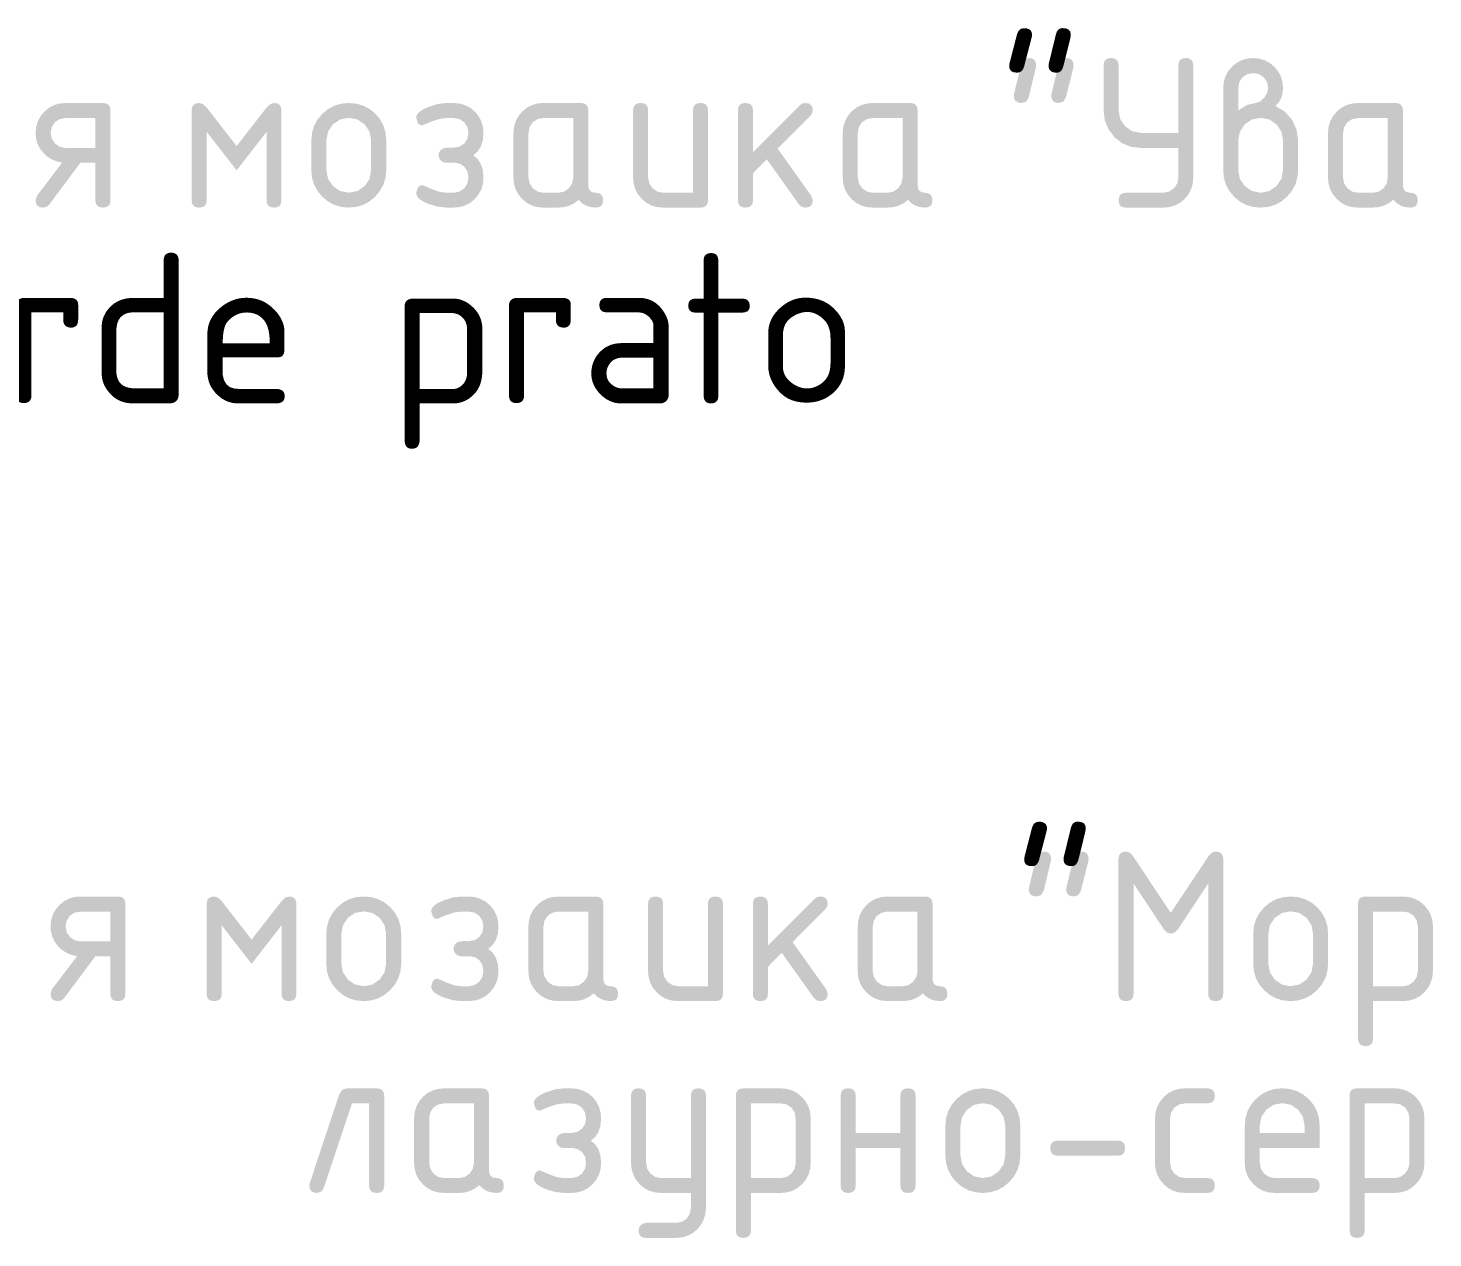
# Model space of a CAD drawing. Header units: millimetres. Extents: x 0 to 1189, y 0 to 841.
# Drawn here: x 1090.2 to 1118.64, y 693.28 to 717.76 of the extents above; entities that cross this region are included whole.
import ezdxf

# ---------------------------------------------------------------- set-up
doc = ezdxf.new("R2010")
doc.units = ezdxf.units.MM

msp = doc.modelspace()

# ---------------------------------------------------------------- hatches: boundary and pattern name
h = msp.add_hatch(color=7)
h.paths.add_polyline_path([(1110.463416, 717.154858), (1110.527745, 717.145409), (1110.574141, 717.117306), (1110.602245, 717.070909), (1110.611693, 717.006581), (1110.607283, 716.968547), (1110.459558, 716.358903), (1110.407537, 716.273327), (1110.311281, 716.244801), (1110.244403, 716.25431), (1110.196697, 716.282835), (1110.168111, 716.330377), (1110.158594, 716.396937), (1110.168171, 716.444746), (1110.197179, 716.568158), (1110.246031, 716.766914), (1110.315139, 717.040756), (1110.365506, 717.126332)])
h.paths.add_polyline_path([(1111.216927, 717.154858), (1111.283805, 717.145409), (1111.331511, 717.117306), (1111.360097, 717.070909), (1111.369614, 717.006581), (1111.365204, 716.964688), (1111.213069, 716.358903), (1111.163184, 716.273327), (1111.06865, 716.244801), (1111.002091, 716.25431), (1110.954549, 716.282835), (1110.926023, 716.330377), (1110.916515, 716.396937), (1110.926092, 716.444746), (1110.9551, 716.568158), (1111.003952, 716.766914), (1111.07306, 717.040756), (1111.122876, 717.126332)])
h = msp.add_hatch(color=7)
h.dxf.hatch_style = 2
h.paths.add_polyline_path([(1113.491314, 715.334745), (1112.733393, 715.334745), (1112.530287, 715.358456), (1112.352916, 715.429347), (1112.201797, 715.547057), (1112.077446, 715.711225), (1112.001034, 715.892437), (1111.975471, 716.092666), (1111.975471, 717.002722), (1111.984989, 717.069281), (1112.013574, 717.116824), (1112.06128, 717.145349), (1112.128158, 717.154858), (1112.194717, 717.145349), (1112.24226, 717.116824), (1112.270785, 717.069281), (1112.280294, 717.002722), (1112.280294, 716.096524), (1112.312609, 715.921582), (1112.411483, 715.775166), (1112.558382, 715.67388), (1112.733393, 715.639567), (1113.491314, 715.639567), (1113.491314, 717.002722), (1113.500822, 717.069281), (1113.529347, 717.116824), (1113.57689, 717.145349), (1113.643449, 717.154858), (1113.707777, 717.145349), (1113.754174, 717.116824), (1113.782278, 717.069281), (1113.791726, 717.002722), (1113.791726, 714.733369), (1113.780641, 714.611206), (1113.747698, 714.498551), (1113.69336, 714.395405), (1113.618093, 714.301767), (1113.524455, 714.22464), (1113.421309, 714.170509), (1113.308655, 714.138599), (1113.186491, 714.128135), (1112.42857, 714.128135), (1112.364242, 714.136963), (1112.317845, 714.164032), (1112.289742, 714.210223), (1112.280294, 714.276411), (1112.289742, 714.342971), (1112.317845, 714.390513), (1112.364242, 714.419038), (1112.42857, 714.428547), (1113.186491, 714.428547), (1113.303763, 714.450871), (1113.402017, 714.517844), (1113.468989, 714.616098), (1113.491314, 714.733369)])
h = msp.add_hatch(color=7)
h.paths.add_polyline_path([(1114.702822, 716.096524), (1114.886721, 716.20725), (1115.054497, 716.244801), (1115.145861, 716.272293), (1115.22813, 716.350635), (1115.288557, 716.450129), (1115.308056, 716.549623), (1115.286007, 716.66717), (1115.21931, 716.7657), (1115.121056, 716.829985), (1115.003785, 716.850036), (1114.886032, 716.828332), (1114.787709, 716.7657), (1114.724595, 716.66717), (1114.702822, 716.549623)])
h.paths.add_polyline_path([(1115.456333, 716.18527), (1115.644297, 716.071237), (1115.79092, 715.906355), (1115.88256, 715.706677), (1115.913841, 715.49129), (1115.913841, 714.881646), (1115.899562, 714.731069), (1115.857066, 714.591087), (1115.786872, 714.462989), (1115.689497, 714.348069), (1115.574577, 714.251383), (1115.44648, 714.182705), (1115.306497, 714.141725), (1115.15592, 714.128135), (1115.003423, 714.141725), (1114.863225, 714.182705), (1114.735016, 714.251383), (1114.618486, 714.348069), (1114.52148, 714.46485), (1114.452639, 714.59274), (1114.411599, 714.731689), (1114.397999, 714.881646), (1114.397999, 716.549623), (1114.409153, 716.671786), (1114.442579, 716.784441), (1114.498226, 716.887587), (1114.576042, 716.981225), (1114.668999, 717.056724), (1114.77069, 717.111036), (1114.881992, 717.143851), (1115.003785, 717.154858), (1115.125948, 717.14379), (1115.238603, 717.110554), (1115.341749, 717.055096), (1115.435387, 716.977366), (1115.510653, 716.885959), (1115.564991, 716.783959), (1115.597935, 716.671726), (1115.609019, 716.549623), (1115.599502, 716.440836), (1115.570917, 716.343675), (1115.523211, 716.258401)])
h.paths.add_polyline_path([(1115.609019, 714.886056), (1115.609019, 715.49129), (1115.576704, 715.664854), (1115.47783, 715.8132), (1115.330931, 715.912074), (1115.15592, 715.944389), (1114.98091, 715.912074), (1114.834011, 715.8132), (1114.735137, 715.664854), (1114.702822, 715.49129), (1114.702822, 714.886056), (1114.735137, 714.709184), (1114.834011, 714.564146), (1114.98091, 714.463067), (1115.15592, 714.428547), (1115.330931, 714.463067), (1115.47783, 714.564146), (1115.576704, 714.710631)])
h = msp.add_hatch(color=7)
h.paths.add_polyline_path([(1090.893978, 715.038191), (1090.783623, 715.062307), (1090.682105, 715.102959), (1090.590198, 715.160974), (1090.508679, 715.23718), (1090.441801, 715.326408), (1090.394095, 715.422664), (1090.365509, 715.526774), (1090.355992, 715.639567), (1090.367145, 715.76173), (1090.400571, 715.874385), (1090.456218, 715.977531), (1090.534034, 716.071168), (1090.625131, 716.146435), (1090.727029, 716.200773), (1090.839365, 716.233717), (1090.961777, 716.244801), (1091.719147, 716.244801), (1091.786025, 716.235353), (1091.833731, 716.20725), (1091.862317, 716.160853), (1091.871834, 716.096524), (1091.871834, 714.276411), (1091.862317, 714.210223), (1091.833731, 714.164032), (1091.786025, 714.136963), (1091.719147, 714.128135), (1091.652588, 714.136963), (1091.605046, 714.164032), (1091.57652, 714.210223), (1091.567012, 714.276411), (1091.567012, 715.034332), (1091.26219, 715.034332), (1090.631048, 714.187666), (1090.576271, 714.141984), (1090.508679, 714.128135), (1090.441801, 714.136963), (1090.394095, 714.164032), (1090.365509, 714.210223), (1090.355992, 714.276411), (1090.385758, 714.369567)])
h.paths.add_polyline_path([(1090.660814, 715.639567), (1090.683138, 715.523467), (1090.750111, 715.42349), (1090.847883, 715.357), (1090.961777, 715.334745), (1091.567012, 715.334745), (1091.567012, 715.939979), (1090.961777, 715.939979), (1090.844024, 715.918206), (1090.745701, 715.855092), (1090.682587, 715.756838)])
h = msp.add_hatch(color=7)
h.dxf.hatch_style = 2
h.paths.add_polyline_path([(1094.425864, 714.881646), (1093.82063, 715.660513), (1093.82063, 714.276411), (1093.811121, 714.210223), (1093.782596, 714.164032), (1093.735054, 714.136963), (1093.668494, 714.128135), (1093.601617, 714.136963), (1093.553911, 714.164032), (1093.525325, 714.210223), (1093.515808, 714.276411), (1093.515808, 716.096524), (1093.525325, 716.160853), (1093.553911, 716.20725), (1093.601617, 716.235353), (1093.668494, 716.244801), (1093.744562, 716.221995), (1093.82063, 716.151646), (1094.425864, 715.372779), (1095.03165, 716.151646), (1095.107718, 716.221995), (1095.183785, 716.244801), (1095.248114, 716.235353), (1095.294511, 716.20725), (1095.322614, 716.160853), (1095.332062, 716.096524), (1095.332062, 714.276411), (1095.322614, 714.210223), (1095.294511, 714.164032), (1095.248114, 714.136963), (1095.183785, 714.128135), (1095.117226, 714.136963), (1095.069684, 714.164032), (1095.041158, 714.210223), (1095.03165, 714.276411), (1095.03165, 715.660513)])
h = msp.add_hatch(color=7)
h.paths.add_polyline_path([(1095.938336, 714.881646), (1095.938336, 715.48688), (1095.951935, 715.639386), (1095.992975, 715.779644), (1096.061817, 715.908017), (1096.158822, 716.024866), (1096.275352, 716.121553), (1096.403561, 716.190231), (1096.54376, 716.23121), (1096.696257, 716.244801), (1096.848754, 716.231271), (1096.988952, 716.190713), (1097.117161, 716.123181), (1097.233692, 716.028725), (1097.330697, 715.912126), (1097.399539, 715.783434), (1097.440578, 715.641927), (1097.454178, 715.48688), (1097.454178, 714.881646), (1097.439898, 714.731689), (1097.397403, 714.59274), (1097.327209, 714.46485), (1097.229833, 714.348069), (1097.114913, 714.251383), (1096.986816, 714.182705), (1096.846833, 714.141725), (1096.696257, 714.128135), (1096.54376, 714.141725), (1096.403561, 714.182705), (1096.275352, 714.251383), (1096.158822, 714.348069), (1096.061817, 714.46485), (1095.992975, 714.59274), (1095.951935, 714.731689)])
h.paths.add_polyline_path([(1097.149356, 714.886056), (1097.149356, 715.49129), (1097.117041, 715.664854), (1097.018167, 715.8132), (1096.871268, 715.912074), (1096.696257, 715.944389), (1096.521246, 715.912074), (1096.374347, 715.8132), (1096.275473, 715.664854), (1096.243158, 715.49129), (1096.243158, 714.886056), (1096.275473, 714.709184), (1096.374347, 714.564146), (1096.521246, 714.463067), (1096.696257, 714.428547), (1096.871268, 714.463067), (1097.018167, 714.564146), (1097.117041, 714.710631)])
h = msp.add_hatch(color=7)
h.dxf.hatch_style = 2
h.paths.add_polyline_path([(1099.11849, 714.733369), (1099.098921, 714.859322), (1099.038012, 714.953855), (1098.962082, 715.00815), (1098.860521, 715.034332), (1098.665942, 715.034332), (1098.60331, 715.049422), (1098.560108, 715.080635), (1098.52552, 715.128797), (1098.513255, 715.186468), (1098.52552, 715.247791), (1098.560108, 715.296711), (1098.619502, 715.330817), (1098.707834, 715.343013), (1098.754687, 715.343013), (1098.805399, 715.338603), (1098.939276, 715.360928), (1099.038012, 715.4279), (1099.098921, 715.522571), (1099.11849, 715.639567), (1099.098439, 715.756838), (1099.034154, 715.855092), (1098.935624, 715.91986), (1098.818077, 715.939979), (1098.665942, 715.939979), (1098.525589, 715.920962), (1098.35671, 715.863911), (1098.275811, 715.830632), (1098.21801, 715.806861), (1098.184085, 715.792598), (1098.132917, 715.800866), (1098.094332, 715.842414), (1098.060156, 715.948247), (1098.075995, 716.007047), (1098.123201, 716.062693), (1098.20131, 716.115136), (1098.309857, 716.164324), (1098.500508, 716.225233), (1098.665942, 716.244801), (1098.818077, 716.244801), (1098.94024, 716.233717), (1099.052895, 716.200773), (1099.156041, 716.146435), (1099.249679, 716.071168), (1099.325178, 715.977531), (1099.37949, 715.874385), (1099.412304, 715.76173), (1099.423312, 715.639567), (1099.410539, 715.491953), (1099.37198, 715.366922), (1099.307272, 715.264939), (1099.216055, 715.186468), (1099.307272, 715.107997), (1099.37198, 715.006014), (1099.410539, 714.880983), (1099.423312, 714.733369), (1099.412304, 714.611206), (1099.37949, 714.498551), (1099.325178, 714.395405), (1099.249679, 714.301767), (1099.156041, 714.22464), (1099.052895, 714.170509), (1098.94024, 714.138599), (1098.818077, 714.128135), (1098.665942, 714.128135), (1098.496925, 714.147152), (1098.305998, 714.204202), (1098.197822, 714.253459), (1098.121065, 714.306384), (1098.075315, 714.36334), (1098.060156, 714.424688), (1098.094332, 714.530522), (1098.133399, 714.570416), (1098.178667, 714.585092), (1098.19237, 714.580338), (1098.227106, 714.566075), (1098.283235, 714.542304), (1098.36112, 714.509024), (1098.52614, 714.448115), (1098.665942, 714.428547), (1098.818077, 714.428547), (1098.935624, 714.450871), (1099.034154, 714.517844), (1099.096992, 714.616098)])
h = msp.add_hatch(color=7)
h.paths.add_polyline_path([(1101.240525, 715.939979), (1100.635291, 715.939979), (1100.517537, 715.918206), (1100.419214, 715.855092), (1100.3561, 715.756838), (1100.334327, 715.639567), (1100.334327, 714.733369), (1100.356651, 714.617752), (1100.423624, 714.517844), (1100.521396, 714.450871), (1100.635291, 714.428547), (1100.939562, 714.428547), (1101.05511, 714.450871), (1101.151228, 714.517844), (1101.218201, 714.616098), (1101.240525, 714.733369)])
h.paths.add_polyline_path([(1101.845759, 714.276411), (1101.836311, 714.210223), (1101.808208, 714.164032), (1101.761811, 714.136963), (1101.697483, 714.128135), (1101.595086, 714.137712), (1101.503386, 714.16672), (1101.421918, 714.215571), (1101.350217, 714.28468), (1101.26055, 714.215571), (1101.162459, 714.16672), (1101.055584, 714.137712), (1100.939562, 714.128135), (1100.635291, 714.128135), (1100.512878, 714.138599), (1100.400542, 714.170509), (1100.298645, 714.22464), (1100.207548, 714.301767), (1100.129732, 714.394785), (1100.074085, 714.496898), (1100.040659, 714.609346), (1100.029505, 714.733369), (1100.029505, 715.639567), (1100.040659, 715.76173), (1100.074085, 715.874385), (1100.129732, 715.977531), (1100.207548, 716.071168), (1100.298645, 716.146435), (1100.400542, 716.200773), (1100.512878, 716.233717), (1100.635291, 716.244801), (1101.39266, 716.244801), (1101.459538, 716.235353), (1101.507244, 716.20725), (1101.53583, 716.160853), (1101.545347, 716.096524), (1101.545347, 714.581234), (1101.554856, 714.514356), (1101.583381, 714.46665), (1101.630923, 714.438064), (1101.697483, 714.428547), (1101.761811, 714.419038), (1101.808208, 714.390513), (1101.836311, 714.342971)])
h = msp.add_hatch(color=7)
h.dxf.hatch_style = 2
h.paths.add_polyline_path([(1103.967875, 716.096524), (1103.967875, 714.276411), (1103.958358, 714.210223), (1103.929772, 714.164032), (1103.882066, 714.136963), (1103.815188, 714.128135), (1103.057819, 714.128135), (1102.935406, 714.138599), (1102.82307, 714.170509), (1102.721173, 714.22464), (1102.630076, 714.301767), (1102.55226, 714.394785), (1102.496613, 714.496898), (1102.463187, 714.609346), (1102.452033, 714.733369), (1102.452033, 716.096524), (1102.46155, 716.160853), (1102.490136, 716.20725), (1102.537842, 716.235353), (1102.60472, 716.244801), (1102.671279, 716.235353), (1102.718821, 716.20725), (1102.747347, 716.160853), (1102.756855, 716.096524), (1102.756855, 714.733369), (1102.779179, 714.617752), (1102.846152, 714.517844), (1102.943924, 714.450871), (1103.057819, 714.428547), (1103.663053, 714.428547), (1103.663053, 716.096524), (1103.672562, 716.160853), (1103.701087, 716.20725), (1103.748629, 716.235353), (1103.815188, 716.244801), (1103.882066, 716.235353), (1103.929772, 716.20725), (1103.958358, 716.160853)])
h = msp.add_hatch(color=7)
h.dxf.hatch_style = 2
h.paths.add_polyline_path([(1104.878676, 715.249858), (1105.831176, 716.202358), (1105.877684, 716.234742), (1105.937009, 716.244801), (1106.003887, 716.235353), (1106.051593, 716.20725), (1106.080178, 716.160853), (1106.089695, 716.096524), (1106.077431, 716.038853), (1106.042842, 715.990691), (1105.378077, 715.322067), (1106.05993, 714.365157), (1106.089695, 714.276411), (1106.080178, 714.210223), (1106.051593, 714.164032), (1106.003887, 714.136963), (1105.937009, 714.128135), (1105.864111, 714.143913), (1105.810229, 714.191524), (1105.158142, 715.10599), (1104.878676, 714.822666), (1104.878676, 714.276411), (1104.869167, 714.210223), (1104.840642, 714.164032), (1104.793099, 714.136963), (1104.72654, 714.128135), (1104.659662, 714.136963), (1104.611956, 714.164032), (1104.583371, 714.210223), (1104.573853, 714.276411), (1104.573853, 716.096524), (1104.583371, 716.160853), (1104.611956, 716.20725), (1104.659662, 716.235353), (1104.72654, 716.244801), (1104.793099, 716.235353), (1104.840642, 716.20725), (1104.869167, 716.160853), (1104.878676, 716.096524)])
h = msp.add_hatch(color=7)
h.paths.add_polyline_path([(1107.906694, 715.939979), (1107.301459, 715.939979), (1107.183706, 715.918206), (1107.085383, 715.855092), (1107.022269, 715.756838), (1107.000496, 715.639567), (1107.000496, 714.733369), (1107.02282, 714.617752), (1107.089793, 714.517844), (1107.187565, 714.450871), (1107.301459, 714.428547), (1107.60573, 714.428547), (1107.721279, 714.450871), (1107.817397, 714.517844), (1107.88437, 714.616098), (1107.906694, 714.733369)])
h.paths.add_polyline_path([(1108.511928, 714.276411), (1108.50248, 714.210223), (1108.474377, 714.164032), (1108.42798, 714.136963), (1108.363651, 714.128135), (1108.261254, 714.137712), (1108.169555, 714.16672), (1108.088087, 714.215571), (1108.016386, 714.28468), (1107.926718, 714.215571), (1107.828628, 714.16672), (1107.721752, 714.137712), (1107.60573, 714.128135), (1107.301459, 714.128135), (1107.179047, 714.138599), (1107.066711, 714.170509), (1106.964813, 714.22464), (1106.873716, 714.301767), (1106.7959, 714.394785), (1106.740253, 714.496898), (1106.706827, 714.609346), (1106.695674, 714.733369), (1106.695674, 715.639567), (1106.706827, 715.76173), (1106.740253, 715.874385), (1106.7959, 715.977531), (1106.873716, 716.071168), (1106.964813, 716.146435), (1107.066711, 716.200773), (1107.179047, 716.233717), (1107.301459, 716.244801), (1108.058829, 716.244801), (1108.125707, 716.235353), (1108.173413, 716.20725), (1108.201999, 716.160853), (1108.211516, 716.096524), (1108.211516, 714.581234), (1108.221024, 714.514356), (1108.24955, 714.46665), (1108.297092, 714.438064), (1108.363651, 714.428547), (1108.42798, 714.419038), (1108.474377, 714.390513), (1108.50248, 714.342971)])
h = msp.add_hatch(color=7)
h.paths.add_polyline_path([(1117.73084, 715.939979), (1117.125605, 715.939979), (1117.007852, 715.918206), (1116.909529, 715.855092), (1116.846415, 715.756838), (1116.824642, 715.639567), (1116.824642, 714.733369), (1116.846966, 714.617752), (1116.913939, 714.517844), (1117.011711, 714.450871), (1117.125605, 714.428547), (1117.429876, 714.428547), (1117.545425, 714.450871), (1117.641543, 714.517844), (1117.708516, 714.616098), (1117.73084, 714.733369)])
h.paths.add_polyline_path([(1118.336074, 714.276411), (1118.326626, 714.210223), (1118.298523, 714.164032), (1118.252126, 714.136963), (1118.187797, 714.128135), (1118.0854, 714.137712), (1117.993701, 714.16672), (1117.912233, 714.215571), (1117.840532, 714.28468), (1117.750864, 714.215571), (1117.652774, 714.16672), (1117.545898, 714.137712), (1117.429876, 714.128135), (1117.125605, 714.128135), (1117.003193, 714.138599), (1116.890857, 714.170509), (1116.788959, 714.22464), (1116.697862, 714.301767), (1116.620046, 714.394785), (1116.564399, 714.496898), (1116.530973, 714.609346), (1116.51982, 714.733369), (1116.51982, 715.639567), (1116.530973, 715.76173), (1116.564399, 715.874385), (1116.620046, 715.977531), (1116.697862, 716.071168), (1116.788959, 716.146435), (1116.890857, 716.200773), (1117.003193, 716.233717), (1117.125605, 716.244801), (1117.882975, 716.244801), (1117.949853, 716.235353), (1117.997559, 716.20725), (1118.026145, 716.160853), (1118.035662, 716.096524), (1118.035662, 714.581234), (1118.04517, 714.514356), (1118.073696, 714.46665), (1118.121238, 714.438064), (1118.187797, 714.428547), (1118.252126, 714.419038), (1118.298523, 714.390513), (1118.326626, 714.342971)])
h = msp.add_hatch(color=7)
h.paths.add_polyline_path([(1110.766418, 701.096026), (1110.830746, 701.086578), (1110.877143, 701.058474), (1110.905246, 701.012077), (1110.914694, 700.947749), (1110.910285, 700.909715), (1110.762559, 700.300071), (1110.710538, 700.214495), (1110.614282, 700.185969), (1110.547404, 700.195478), (1110.499698, 700.224003), (1110.471113, 700.271546), (1110.461595, 700.338105), (1110.471173, 700.385914), (1110.500181, 700.509326), (1110.549032, 700.708082), (1110.618141, 700.981924), (1110.668508, 701.0675)])
h.paths.add_polyline_path([(1111.519929, 701.096026), (1111.586807, 701.086578), (1111.634513, 701.058474), (1111.663098, 701.012077), (1111.672615, 700.947749), (1111.668206, 700.905857), (1111.51607, 700.300071), (1111.466185, 700.214495), (1111.371652, 700.185969), (1111.305093, 700.195478), (1111.25755, 700.224003), (1111.229025, 700.271546), (1111.219517, 700.338105), (1111.229094, 700.385914), (1111.258102, 700.509326), (1111.306953, 700.708082), (1111.376062, 700.981924), (1111.425878, 701.0675)])
h = msp.add_hatch(color=7)
h.dxf.hatch_style = 2
h.paths.add_polyline_path([(1114.246808, 701.096026), (1114.313686, 701.086517), (1114.361392, 701.057992), (1114.389978, 701.01045), (1114.399495, 700.94389), (1114.399495, 698.21758), (1114.389978, 698.151391), (1114.361392, 698.105201), (1114.313686, 698.078131), (1114.246808, 698.069303), (1114.180249, 698.078131), (1114.132707, 698.105201), (1114.104181, 698.151391), (1114.094673, 698.21758), (1114.094673, 700.448348), (1113.480619, 699.521204), (1113.413646, 699.454713), (1113.336752, 699.432458), (1113.263922, 699.454713), (1113.197294, 699.521204), (1112.583241, 700.448348), (1112.583241, 698.21758), (1112.573732, 698.151391), (1112.545207, 698.105201), (1112.497664, 698.078131), (1112.431105, 698.069303), (1112.364227, 698.078131), (1112.316521, 698.105201), (1112.287936, 698.151391), (1112.278418, 698.21758), (1112.278418, 700.94389), (1112.287936, 701.01045), (1112.316521, 701.057992), (1112.364227, 701.086517), (1112.431105, 701.096026), (1112.504555, 701.077009), (1112.562294, 701.019958), (1113.336752, 699.855791), (1114.120029, 701.028226), (1114.174117, 701.079696)])
h = msp.add_hatch(color=7)
h.paths.add_polyline_path([(1091.196543, 698.979359), (1091.086188, 699.003475), (1090.98467, 699.044127), (1090.892763, 699.102142), (1090.811244, 699.178348), (1090.744366, 699.267576), (1090.69666, 699.363832), (1090.668074, 699.467943), (1090.658557, 699.580735), (1090.669711, 699.702898), (1090.703137, 699.815553), (1090.758784, 699.918699), (1090.8366, 700.012337), (1090.927697, 700.087603), (1091.029594, 700.141941), (1091.14193, 700.174885), (1091.264343, 700.185969), (1092.021713, 700.185969), (1092.08859, 700.176521), (1092.136296, 700.148418), (1092.164882, 700.102021), (1092.174399, 700.037692), (1092.174399, 698.21758), (1092.164882, 698.151391), (1092.136296, 698.105201), (1092.08859, 698.078131), (1092.021713, 698.069303), (1091.955153, 698.078131), (1091.907611, 698.105201), (1091.879086, 698.151391), (1091.869577, 698.21758), (1091.869577, 698.975501), (1091.564755, 698.975501), (1090.933614, 698.128834), (1090.878837, 698.083152), (1090.811244, 698.069303), (1090.744366, 698.078131), (1090.69666, 698.105201), (1090.668074, 698.151391), (1090.658557, 698.21758), (1090.688323, 698.310735)])
h.paths.add_polyline_path([(1090.963379, 699.580735), (1090.985703, 699.464635), (1091.052676, 699.364659), (1091.150448, 699.298168), (1091.264343, 699.275913), (1091.869577, 699.275913), (1091.869577, 699.881147), (1091.264343, 699.881147), (1091.146589, 699.859374), (1091.048266, 699.79626), (1090.985152, 699.698006)])
h = msp.add_hatch(color=7)
h.dxf.hatch_style = 2
h.paths.add_polyline_path([(1094.728866, 698.822814), (1094.123631, 699.601681), (1094.123631, 698.21758), (1094.114123, 698.151391), (1094.085598, 698.105201), (1094.038055, 698.078131), (1093.971496, 698.069303), (1093.904618, 698.078131), (1093.856912, 698.105201), (1093.828326, 698.151391), (1093.818809, 698.21758), (1093.818809, 700.037692), (1093.828326, 700.102021), (1093.856912, 700.148418), (1093.904618, 700.176521), (1093.971496, 700.185969), (1094.047564, 700.163163), (1094.123631, 700.092814), (1094.728866, 699.313947), (1095.334651, 700.092814), (1095.410719, 700.163163), (1095.486787, 700.185969), (1095.551115, 700.176521), (1095.597512, 700.148418), (1095.625615, 700.102021), (1095.635064, 700.037692), (1095.635064, 698.21758), (1095.625615, 698.151391), (1095.597512, 698.105201), (1095.551115, 698.078131), (1095.486787, 698.069303), (1095.420227, 698.078131), (1095.372685, 698.105201), (1095.34416, 698.151391), (1095.334651, 698.21758), (1095.334651, 699.601681)])
h = msp.add_hatch(color=7)
h.paths.add_polyline_path([(1096.241283, 698.822814), (1096.241283, 699.428048), (1096.254882, 699.580554), (1096.295922, 699.720813), (1096.364764, 699.849185), (1096.461769, 699.966034), (1096.578299, 700.062721), (1096.706508, 700.131399), (1096.846707, 700.172378), (1096.999204, 700.185969), (1097.151701, 700.172439), (1097.291899, 700.131881), (1097.420108, 700.064349), (1097.536639, 699.969893), (1097.633644, 699.853294), (1097.702486, 699.724602), (1097.743525, 699.583095), (1097.757125, 699.428048), (1097.757125, 698.822814), (1097.742845, 698.672858), (1097.70035, 698.533908), (1097.630156, 698.406018), (1097.53278, 698.289238), (1097.41786, 698.192551), (1097.289763, 698.123873), (1097.14978, 698.082894), (1096.999204, 698.069303), (1096.846707, 698.082894), (1096.706508, 698.123873), (1096.578299, 698.192551), (1096.461769, 698.289238), (1096.364764, 698.406018), (1096.295922, 698.533908), (1096.254882, 698.672858)])
h.paths.add_polyline_path([(1097.452303, 698.827224), (1097.452303, 699.432458), (1097.419988, 699.606022), (1097.321113, 699.754368), (1097.174215, 699.853242), (1096.999204, 699.885557), (1096.824193, 699.853242), (1096.677294, 699.754368), (1096.57842, 699.606022), (1096.546105, 699.432458), (1096.546105, 698.827224), (1096.57842, 698.650353), (1096.677294, 698.505314), (1096.824193, 698.404235), (1096.999204, 698.369715), (1097.174215, 698.404235), (1097.321113, 698.505314), (1097.419988, 698.651799)])
h = msp.add_hatch(color=7)
h.dxf.hatch_style = 2
h.paths.add_polyline_path([(1099.421382, 698.674537), (1099.401814, 698.80049), (1099.340905, 698.895023), (1099.264975, 698.949318), (1099.163413, 698.975501), (1098.968834, 698.975501), (1098.906202, 698.99059), (1098.863001, 699.021803), (1098.828412, 699.069965), (1098.816148, 699.127636), (1098.828412, 699.188959), (1098.863001, 699.237879), (1098.922394, 699.271986), (1099.010727, 699.284181), (1099.05758, 699.284181), (1099.108292, 699.279771), (1099.242168, 699.302096), (1099.340905, 699.369068), (1099.401814, 699.46374), (1099.421382, 699.580735), (1099.401331, 699.698006), (1099.337046, 699.79626), (1099.238516, 699.861028), (1099.12097, 699.881147), (1098.968834, 699.881147), (1098.828481, 699.86213), (1098.659602, 699.80508), (1098.578703, 699.7718), (1098.520903, 699.748029), (1098.486977, 699.733766), (1098.435809, 699.742034), (1098.397224, 699.783582), (1098.363049, 699.889416), (1098.378887, 699.948215), (1098.426094, 700.003862), (1098.504203, 700.056305), (1098.612749, 700.105492), (1098.803401, 700.166401), (1098.968834, 700.185969), (1099.12097, 700.185969), (1099.243133, 700.174885), (1099.355787, 700.141941), (1099.458933, 700.087603), (1099.552571, 700.012337), (1099.62807, 699.918699), (1099.682382, 699.815553), (1099.715197, 699.702898), (1099.726204, 699.580735), (1099.713431, 699.433121), (1099.674872, 699.30809), (1099.610165, 699.206107), (1099.518947, 699.127636), (1099.610165, 699.049165), (1099.674872, 698.947182), (1099.713431, 698.822151), (1099.726204, 698.674537), (1099.715197, 698.552374), (1099.682382, 698.439719), (1099.62807, 698.336573), (1099.552571, 698.242936), (1099.458933, 698.165808), (1099.355787, 698.111677), (1099.243133, 698.079767), (1099.12097, 698.069303), (1098.968834, 698.069303), (1098.799818, 698.08832), (1098.608891, 698.14537), (1098.500715, 698.194627), (1098.423958, 698.247552), (1098.378207, 698.304508), (1098.363049, 698.365857), (1098.397224, 698.47169), (1098.436291, 698.511584), (1098.48156, 698.52626), (1098.495263, 698.521506), (1098.529998, 698.507243), (1098.586127, 698.483472), (1098.664012, 698.450192), (1098.829032, 698.389283), (1098.968834, 698.369715), (1099.12097, 698.369715), (1099.238516, 698.392039), (1099.337046, 698.459012), (1099.399885, 698.557266)])
h = msp.add_hatch(color=7)
h.paths.add_polyline_path([(1101.543363, 699.881147), (1100.938129, 699.881147), (1100.820375, 699.859374), (1100.722052, 699.79626), (1100.658938, 699.698006), (1100.637165, 699.580735), (1100.637165, 698.674537), (1100.659489, 698.55892), (1100.726462, 698.459012), (1100.824234, 698.392039), (1100.938129, 698.369715), (1101.242399, 698.369715), (1101.357948, 698.392039), (1101.454066, 698.459012), (1101.521039, 698.557266), (1101.543363, 698.674537)])
h.paths.add_polyline_path([(1102.148597, 698.21758), (1102.139149, 698.151391), (1102.111046, 698.105201), (1102.064649, 698.078131), (1102.00032, 698.069303), (1101.897924, 698.07888), (1101.806224, 698.107888), (1101.724756, 698.156739), (1101.653055, 698.225848), (1101.563388, 698.156739), (1101.465297, 698.107888), (1101.358422, 698.07888), (1101.242399, 698.069303), (1100.938129, 698.069303), (1100.815716, 698.079767), (1100.70338, 698.111677), (1100.601483, 698.165808), (1100.510386, 698.242936), (1100.432569, 698.335953), (1100.376923, 698.438066), (1100.343497, 698.550514), (1100.332343, 698.674537), (1100.332343, 699.580735), (1100.343497, 699.702898), (1100.376923, 699.815553), (1100.432569, 699.918699), (1100.510386, 700.012337), (1100.601483, 700.087603), (1100.70338, 700.141941), (1100.815716, 700.174885), (1100.938129, 700.185969), (1101.695498, 700.185969), (1101.762376, 700.176521), (1101.810082, 700.148418), (1101.838668, 700.102021), (1101.848185, 700.037692), (1101.848185, 698.522402), (1101.857694, 698.455524), (1101.886219, 698.407818), (1101.933761, 698.379232), (1102.00032, 698.369715), (1102.064649, 698.360207), (1102.111046, 698.331681), (1102.139149, 698.284139)])
h = msp.add_hatch(color=7)
h.dxf.hatch_style = 2
h.paths.add_polyline_path([(1104.270658, 700.037692), (1104.270658, 698.21758), (1104.261141, 698.151391), (1104.232556, 698.105201), (1104.18485, 698.078131), (1104.117972, 698.069303), (1103.360602, 698.069303), (1103.238189, 698.079767), (1103.125853, 698.111677), (1103.023956, 698.165808), (1102.932859, 698.242936), (1102.855043, 698.335953), (1102.799396, 698.438066), (1102.76597, 698.550514), (1102.754816, 698.674537), (1102.754816, 700.037692), (1102.764334, 700.102021), (1102.792919, 700.148418), (1102.840625, 700.176521), (1102.907503, 700.185969), (1102.974062, 700.176521), (1103.021605, 700.148418), (1103.05013, 700.102021), (1103.059639, 700.037692), (1103.059639, 698.674537), (1103.081963, 698.55892), (1103.148935, 698.459012), (1103.246707, 698.392039), (1103.360602, 698.369715), (1103.965836, 698.369715), (1103.965836, 700.037692), (1103.975345, 700.102021), (1104.00387, 700.148418), (1104.051413, 700.176521), (1104.117972, 700.185969), (1104.18485, 700.176521), (1104.232556, 700.148418), (1104.261141, 700.102021)])
h = msp.add_hatch(color=7)
h.dxf.hatch_style = 2
h.paths.add_polyline_path([(1105.181404, 699.191026), (1106.133904, 700.143526), (1106.180413, 700.17591), (1106.239738, 700.185969), (1106.306616, 700.176521), (1106.354322, 700.148418), (1106.382907, 700.102021), (1106.392424, 700.037692), (1106.38016, 699.980022), (1106.345571, 699.931859), (1105.680805, 699.263235), (1106.362659, 698.306325), (1106.392424, 698.21758), (1106.382907, 698.151391), (1106.354322, 698.105201), (1106.306616, 698.078131), (1106.239738, 698.069303), (1106.16684, 698.085081), (1106.112958, 698.132692), (1105.460871, 699.047159), (1105.181404, 698.763834), (1105.181404, 698.21758), (1105.171896, 698.151391), (1105.143371, 698.105201), (1105.095828, 698.078131), (1105.029269, 698.069303), (1104.962391, 698.078131), (1104.914685, 698.105201), (1104.886099, 698.151391), (1104.876582, 698.21758), (1104.876582, 700.037692), (1104.886099, 700.102021), (1104.914685, 700.148418), (1104.962391, 700.176521), (1105.029269, 700.185969), (1105.095828, 700.176521), (1105.143371, 700.148418), (1105.171896, 700.102021), (1105.181404, 700.037692)])
h = msp.add_hatch(color=7)
h.paths.add_polyline_path([(1108.209368, 699.881147), (1107.604134, 699.881147), (1107.48638, 699.859374), (1107.388057, 699.79626), (1107.324943, 699.698006), (1107.30317, 699.580735), (1107.30317, 698.674537), (1107.325494, 698.55892), (1107.392467, 698.459012), (1107.490239, 698.392039), (1107.604134, 698.369715), (1107.908405, 698.369715), (1108.023953, 698.392039), (1108.120071, 698.459012), (1108.187044, 698.557266), (1108.209368, 698.674537)])
h.paths.add_polyline_path([(1108.814603, 698.21758), (1108.805154, 698.151391), (1108.777051, 698.105201), (1108.730654, 698.078131), (1108.666326, 698.069303), (1108.563929, 698.07888), (1108.472229, 698.107888), (1108.390761, 698.156739), (1108.31906, 698.225848), (1108.229393, 698.156739), (1108.131302, 698.107888), (1108.024427, 698.07888), (1107.908405, 698.069303), (1107.604134, 698.069303), (1107.481721, 698.079767), (1107.369385, 698.111677), (1107.267488, 698.165808), (1107.176391, 698.242936), (1107.098575, 698.335953), (1107.042928, 698.438066), (1107.009502, 698.550514), (1106.998348, 698.674537), (1106.998348, 699.580735), (1107.009502, 699.702898), (1107.042928, 699.815553), (1107.098575, 699.918699), (1107.176391, 700.012337), (1107.267488, 700.087603), (1107.369385, 700.141941), (1107.481721, 700.174885), (1107.604134, 700.185969), (1108.361504, 700.185969), (1108.428382, 700.176521), (1108.476087, 700.148418), (1108.504673, 700.102021), (1108.51419, 700.037692), (1108.51419, 698.522402), (1108.523699, 698.455524), (1108.552224, 698.407818), (1108.599766, 698.379232), (1108.666326, 698.369715), (1108.730654, 698.360207), (1108.777051, 698.331681), (1108.805154, 698.284139)])
h = msp.add_hatch(color=7)
h.paths.add_polyline_path([(1115.005835, 698.822814), (1115.005835, 699.428048), (1115.019434, 699.580554), (1115.060474, 699.720813), (1115.129316, 699.849185), (1115.226321, 699.966034), (1115.342851, 700.062721), (1115.471061, 700.131399), (1115.611259, 700.172378), (1115.763756, 700.185969), (1115.916253, 700.172439), (1116.056451, 700.131881), (1116.18466, 700.064349), (1116.301191, 699.969893), (1116.398196, 699.853294), (1116.467038, 699.724602), (1116.508077, 699.583095), (1116.521677, 699.428048), (1116.521677, 698.822814), (1116.507397, 698.672858), (1116.464902, 698.533908), (1116.394708, 698.406018), (1116.297332, 698.289238), (1116.182412, 698.192551), (1116.054315, 698.123873), (1115.914332, 698.082894), (1115.763756, 698.069303), (1115.611259, 698.082894), (1115.471061, 698.123873), (1115.342851, 698.192551), (1115.226321, 698.289238), (1115.129316, 698.406018), (1115.060474, 698.533908), (1115.019434, 698.672858)])
h.paths.add_polyline_path([(1116.216855, 698.827224), (1116.216855, 699.432458), (1116.18454, 699.606022), (1116.085666, 699.754368), (1115.938767, 699.853242), (1115.763756, 699.885557), (1115.588745, 699.853242), (1115.441846, 699.754368), (1115.342972, 699.606022), (1115.310657, 699.432458), (1115.310657, 698.827224), (1115.342972, 698.650353), (1115.441846, 698.505314), (1115.588745, 698.404235), (1115.763756, 698.369715), (1115.938767, 698.404235), (1116.085666, 698.505314), (1116.18454, 698.651799)])
h = msp.add_hatch(color=7)
h.paths.add_polyline_path([(1117.127601, 700.037692), (1117.137118, 700.102021), (1117.165703, 700.148418), (1117.213409, 700.176521), (1117.280287, 700.185969), (1118.037657, 700.185969), (1118.16007, 700.174885), (1118.272406, 700.141941), (1118.374303, 700.087603), (1118.4654, 700.012337), (1118.543216, 699.918699), (1118.598863, 699.815553), (1118.632289, 699.702898), (1118.643443, 699.580735), (1118.643443, 698.674537), (1118.632289, 698.552374), (1118.598863, 698.439719), (1118.543216, 698.336573), (1118.4654, 698.242936), (1118.374303, 698.165808), (1118.272406, 698.111677), (1118.16007, 698.079767), (1118.037657, 698.069303), (1117.432423, 698.069303), (1117.432423, 697.307523), (1117.422914, 697.243195), (1117.394389, 697.196798), (1117.346847, 697.168694), (1117.280287, 697.159246), (1117.213409, 697.168694), (1117.165703, 697.196798), (1117.137118, 697.243195), (1117.127601, 697.307523)])
h.paths.add_polyline_path([(1117.432423, 699.881147), (1117.432423, 698.369715), (1118.037657, 698.369715), (1118.153206, 698.392039), (1118.249324, 698.459012), (1118.316296, 698.557266), (1118.338621, 698.674537), (1118.338621, 699.580735), (1118.316848, 699.698006), (1118.253733, 699.79626), (1118.15541, 699.861028), (1118.037657, 699.881147)])
h = msp.add_hatch(color=7)
h.dxf.hatch_style = 2
h.paths.add_polyline_path([(1096.65527, 696.303642), (1097.260504, 696.303642), (1097.327382, 696.294193), (1097.375088, 696.26609), (1097.403674, 696.219693), (1097.413191, 696.155365), (1097.413191, 694.335252), (1097.403674, 694.269063), (1097.375088, 694.222873), (1097.327382, 694.195803), (1097.260504, 694.186975), (1097.193945, 694.195803), (1097.146403, 694.222873), (1097.117877, 694.269063), (1097.108369, 694.335252), (1097.108369, 695.99882), (1096.761103, 695.99882), (1096.189493, 694.288398), (1096.138781, 694.212262), (1096.050036, 694.186975), (1095.983158, 694.196483), (1095.935452, 694.225009), (1095.906866, 694.272551), (1095.897349, 694.33911), (1095.906168, 694.385964), (1096.503135, 696.180721), (1096.563079, 696.274014)])
h = msp.add_hatch(color=7)
h.paths.add_polyline_path([(1099.229928, 695.99882), (1098.624693, 695.99882), (1098.50694, 695.977047), (1098.408617, 695.913932), (1098.345503, 695.815678), (1098.32373, 695.698407), (1098.32373, 694.792209), (1098.346054, 694.676592), (1098.413027, 694.576684), (1098.510798, 694.509711), (1098.624693, 694.487387), (1098.928964, 694.487387), (1099.044513, 694.509711), (1099.140631, 694.576684), (1099.207603, 694.674938), (1099.229928, 694.792209)])
h.paths.add_polyline_path([(1099.835162, 694.335252), (1099.825714, 694.269063), (1099.79761, 694.222873), (1099.751214, 694.195803), (1099.686885, 694.186975), (1099.584488, 694.196552), (1099.492788, 694.22556), (1099.411321, 694.274411), (1099.339619, 694.34352), (1099.249952, 694.274411), (1099.151862, 694.22556), (1099.044986, 694.196552), (1098.928964, 694.186975), (1098.624693, 694.186975), (1098.50228, 694.197439), (1098.389944, 694.22935), (1098.288047, 694.283481), (1098.19695, 694.360608), (1098.119134, 694.453625), (1098.063487, 694.555738), (1098.030061, 694.668186), (1098.018908, 694.792209), (1098.018908, 695.698407), (1098.030061, 695.82057), (1098.063487, 695.933225), (1098.119134, 696.036371), (1098.19695, 696.130009), (1098.288047, 696.205275), (1098.389944, 696.259613), (1098.50228, 696.292557), (1098.624693, 696.303642), (1099.382063, 696.303642), (1099.448941, 696.294193), (1099.496647, 696.26609), (1099.525233, 696.219693), (1099.53475, 696.155365), (1099.53475, 694.640074), (1099.544258, 694.573196), (1099.572784, 694.52549), (1099.620326, 694.496904), (1099.686885, 694.487387), (1099.751214, 694.477879), (1099.79761, 694.449353), (1099.825714, 694.401811)])
h = msp.add_hatch(color=7)
h.dxf.hatch_style = 2
h.paths.add_polyline_path([(1101.499507, 694.792209), (1101.479939, 694.918162), (1101.41903, 695.012695), (1101.3431, 695.06699), (1101.241539, 695.093173), (1101.04696, 695.093173), (1100.984328, 695.108262), (1100.941126, 695.139475), (1100.906537, 695.187637), (1100.894273, 695.245308), (1100.906537, 695.306631), (1100.941126, 695.355551), (1101.00052, 695.389658), (1101.088852, 695.401853), (1101.135705, 695.401853), (1101.186417, 695.397444), (1101.320293, 695.419768), (1101.41903, 695.486741), (1101.479939, 695.581412), (1101.499507, 695.698407), (1101.479457, 695.815678), (1101.415171, 695.913932), (1101.316642, 695.9787), (1101.199095, 695.99882), (1101.04696, 695.99882), (1100.906606, 695.979803), (1100.737728, 695.922752), (1100.656828, 695.889472), (1100.599028, 695.865701), (1100.565103, 695.851438), (1100.513934, 695.859707), (1100.475349, 695.901254), (1100.441174, 696.007088), (1100.457013, 696.065887), (1100.504219, 696.121534), (1100.582328, 696.173977), (1100.690874, 696.223164), (1100.881526, 696.284073), (1101.04696, 696.303642), (1101.199095, 696.303642), (1101.321258, 696.292557), (1101.433913, 696.259613), (1101.537059, 696.205275), (1101.630696, 696.130009), (1101.706196, 696.036371), (1101.760508, 695.933225), (1101.793322, 695.82057), (1101.804329, 695.698407), (1101.791557, 695.550793), (1101.752997, 695.425762), (1101.68829, 695.323779), (1101.597072, 695.245308), (1101.68829, 695.166838), (1101.752997, 695.064854), (1101.791557, 694.939823), (1101.804329, 694.792209), (1101.793322, 694.670046), (1101.760508, 694.557392), (1101.706196, 694.454245), (1101.630696, 694.360608), (1101.537059, 694.283481), (1101.433913, 694.22935), (1101.321258, 694.197439), (1101.199095, 694.186975), (1101.04696, 694.186975), (1100.877943, 694.205992), (1100.687016, 694.263043), (1100.57884, 694.312299), (1100.502083, 694.365224), (1100.456332, 694.42218), (1100.441174, 694.483529), (1100.475349, 694.589362), (1100.514417, 694.629256), (1100.559685, 694.643932), (1100.573388, 694.639178), (1100.608123, 694.624915), (1100.664252, 694.601144), (1100.742137, 694.567865), (1100.907158, 694.506955), (1101.04696, 694.487387), (1101.199095, 694.487387), (1101.316642, 694.509711), (1101.415171, 694.576684), (1101.47801, 694.674938)])
h = msp.add_hatch(color=7)
h.dxf.hatch_style = 2
h.paths.add_polyline_path([(1103.621281, 693.877743), (1103.621281, 694.186975), (1103.016047, 694.186975), (1102.893634, 694.197439), (1102.781298, 694.22935), (1102.679401, 694.283481), (1102.588304, 694.360608), (1102.510488, 694.454245), (1102.454841, 694.557392), (1102.421415, 694.670046), (1102.410261, 694.792209), (1102.410261, 696.155365), (1102.419778, 696.219693), (1102.448364, 696.26609), (1102.49607, 696.294193), (1102.562948, 696.303642), (1102.629507, 696.294193), (1102.677049, 696.26609), (1102.705575, 696.219693), (1102.715083, 696.155365), (1102.715083, 694.792209), (1102.737407, 694.676592), (1102.80438, 694.576684), (1102.902152, 694.509711), (1103.016047, 694.487387), (1103.621281, 694.487387), (1103.621281, 696.155365), (1103.63079, 696.219693), (1103.659315, 696.26609), (1103.706857, 696.294193), (1103.773417, 696.303642), (1103.840294, 696.294193), (1103.888, 696.26609), (1103.916586, 696.219693), (1103.926103, 696.155365), (1103.926103, 693.882153), (1103.915019, 693.75999), (1103.882075, 693.647335), (1103.827737, 693.544189), (1103.75247, 693.450551), (1103.661063, 693.375052), (1103.559063, 693.32074), (1103.44683, 693.287926), (1103.324727, 693.276918), (1102.715083, 693.276918), (1102.648524, 693.286427), (1102.600982, 693.314952), (1102.572456, 693.362495), (1102.562948, 693.429054), (1102.57349, 693.483624), (1102.60925, 693.534887), (1102.657412, 693.569476), (1102.715083, 693.581741), (1103.320318, 693.581741), (1103.438071, 693.601791), (1103.536394, 693.666076), (1103.599508, 693.760954)])
h = msp.add_hatch(color=7)
h.paths.add_polyline_path([(1104.53182, 696.155365), (1104.541337, 696.219693), (1104.569923, 696.26609), (1104.617629, 696.294193), (1104.684506, 696.303642), (1105.441876, 696.303642), (1105.564289, 696.292557), (1105.676625, 696.259613), (1105.778522, 696.205275), (1105.869619, 696.130009), (1105.947435, 696.036371), (1106.003082, 695.933225), (1106.036508, 695.82057), (1106.047662, 695.698407), (1106.047662, 694.792209), (1106.036508, 694.670046), (1106.003082, 694.557392), (1105.947435, 694.454245), (1105.869619, 694.360608), (1105.778522, 694.283481), (1105.676625, 694.22935), (1105.564289, 694.197439), (1105.441876, 694.186975), (1104.836642, 694.186975), (1104.836642, 693.425195), (1104.827133, 693.360867), (1104.798608, 693.31447), (1104.751066, 693.286367), (1104.684506, 693.276918), (1104.617629, 693.286367), (1104.569923, 693.31447), (1104.541337, 693.360867), (1104.53182, 693.425195)])
h.paths.add_polyline_path([(1104.836642, 695.99882), (1104.836642, 694.487387), (1105.441876, 694.487387), (1105.557425, 694.509711), (1105.653543, 694.576684), (1105.720516, 694.674938), (1105.74284, 694.792209), (1105.74284, 695.698407), (1105.721067, 695.815678), (1105.657953, 695.913932), (1105.55963, 695.9787), (1105.441876, 695.99882)])
h = msp.add_hatch(color=7)
h.dxf.hatch_style = 2
h.paths.add_polyline_path([(1106.958201, 695.093173), (1106.958201, 694.335252), (1106.948692, 694.269063), (1106.920167, 694.222873), (1106.872624, 694.195803), (1106.806065, 694.186975), (1106.739187, 694.195803), (1106.691481, 694.222873), (1106.662896, 694.269063), (1106.653379, 694.335252), (1106.653379, 696.155365), (1106.662896, 696.219693), (1106.691481, 696.26609), (1106.739187, 696.294193), (1106.806065, 696.303642), (1106.872624, 696.294193), (1106.920167, 696.26609), (1106.948692, 696.219693), (1106.958201, 696.155365), (1106.958201, 695.397444), (1107.864399, 695.397444), (1107.864399, 696.155365), (1107.873907, 696.219693), (1107.902432, 696.26609), (1107.949975, 696.294193), (1108.016534, 696.303642), (1108.083412, 696.294193), (1108.131118, 696.26609), (1108.159703, 696.219693), (1108.169221, 696.155365), (1108.169221, 694.335252), (1108.159703, 694.269063), (1108.131118, 694.222873), (1108.083412, 694.195803), (1108.016534, 694.186975), (1107.949975, 694.195803), (1107.902432, 694.222873), (1107.873907, 694.269063), (1107.864399, 694.335252), (1107.864399, 695.093173)])
h = msp.add_hatch(color=7)
h.paths.add_polyline_path([(1108.774937, 694.940486), (1108.774937, 695.545721), (1108.788537, 695.698226), (1108.829576, 695.838485), (1108.898418, 695.966858), (1108.995423, 696.083707), (1109.111954, 696.180393), (1109.240163, 696.249071), (1109.380361, 696.290051), (1109.532858, 696.303642), (1109.685355, 696.290111), (1109.825554, 696.249554), (1109.953763, 696.182021), (1110.070293, 696.087565), (1110.167298, 695.970966), (1110.23614, 695.842274), (1110.27718, 695.700767), (1110.290779, 695.545721), (1110.290779, 694.940486), (1110.276499, 694.79053), (1110.234004, 694.65158), (1110.16381, 694.52369), (1110.066435, 694.40691), (1109.951515, 694.310223), (1109.823418, 694.241545), (1109.683435, 694.200566), (1109.532858, 694.186975), (1109.380361, 694.200566), (1109.240163, 694.241545), (1109.111954, 694.310223), (1108.995423, 694.40691), (1108.898418, 694.52369), (1108.829576, 694.65158), (1108.788537, 694.79053)])
h.paths.add_polyline_path([(1109.985957, 694.944896), (1109.985957, 695.55013), (1109.953642, 695.723694), (1109.854768, 695.87204), (1109.707869, 695.970914), (1109.532858, 696.003229), (1109.357847, 695.970914), (1109.210949, 695.87204), (1109.112074, 695.723694), (1109.079759, 695.55013), (1109.079759, 694.944896), (1109.112074, 694.768025), (1109.210949, 694.622986), (1109.357847, 694.521907), (1109.532858, 694.487387), (1109.707869, 694.521907), (1109.854768, 694.622986), (1109.953642, 694.769472)])
h = msp.add_hatch(color=7)
h.dxf.hatch_style = 2
h.paths.add_polyline_path([(1113.322877, 695.698407), (1113.322877, 694.792209), (1113.345201, 694.676592), (1113.412174, 694.576684), (1113.509945, 694.509711), (1113.62384, 694.487387), (1114.076388, 694.487387), (1114.143266, 694.477879), (1114.190972, 694.449353), (1114.219558, 694.401811), (1114.229075, 694.335252), (1114.219558, 694.269063), (1114.190972, 694.222873), (1114.143266, 694.195803), (1114.076388, 694.186975), (1113.62384, 694.186975), (1113.501427, 694.197439), (1113.389091, 694.22935), (1113.287194, 694.283481), (1113.196097, 694.360608), (1113.118281, 694.453625), (1113.062634, 694.555738), (1113.029208, 694.668186), (1113.018055, 694.792209), (1113.018055, 695.698407), (1113.029208, 695.82057), (1113.062634, 695.933225), (1113.118281, 696.036371), (1113.196097, 696.130009), (1113.287194, 696.205275), (1113.389091, 696.259613), (1113.501427, 696.292557), (1113.62384, 696.303642), (1114.076388, 696.303642), (1114.143266, 696.294133), (1114.190972, 696.265608), (1114.219558, 696.218065), (1114.229075, 696.151506), (1114.219558, 696.084628), (1114.190972, 696.036922), (1114.143266, 696.008337), (1114.076388, 695.99882), (1113.62384, 695.99882), (1113.506087, 695.977047), (1113.407764, 695.913932), (1113.34465, 695.815678)])
h = msp.add_hatch(color=7)
h.paths.add_polyline_path([(1115.592591, 696.003229), (1115.417581, 695.970914), (1115.270682, 695.87204), (1115.171807, 695.725141), (1115.139492, 695.55013), (1115.139492, 695.397444), (1116.04569, 695.397444), (1116.04569, 695.55013), (1116.013375, 695.725141), (1115.914501, 695.87204), (1115.767602, 695.970914)])
h.paths.add_polyline_path([(1115.139492, 695.093173), (1115.139492, 694.792209), (1115.161817, 694.676592), (1115.228789, 694.576684), (1115.326561, 694.509711), (1115.440456, 694.487387), (1116.197826, 694.487387), (1116.264704, 694.477879), (1116.31241, 694.449353), (1116.340995, 694.401811), (1116.350512, 694.335252), (1116.340995, 694.269063), (1116.31241, 694.222873), (1116.264704, 694.195803), (1116.197826, 694.186975), (1115.440456, 694.186975), (1115.318043, 694.197439), (1115.205707, 694.22935), (1115.10381, 694.283481), (1115.012713, 694.360608), (1114.934897, 694.453625), (1114.87925, 694.555738), (1114.845824, 694.668186), (1114.83467, 694.792209), (1114.83467, 695.545721), (1114.84827, 695.698226), (1114.88931, 695.838485), (1114.958151, 695.966858), (1115.055157, 696.083707), (1115.171687, 696.180393), (1115.299896, 696.249071), (1115.440094, 696.290051), (1115.592591, 696.303642), (1115.745089, 696.290111), (1115.885287, 696.249554), (1116.013496, 696.182021), (1116.130026, 696.087565), (1116.227032, 695.971035), (1116.295873, 695.842826), (1116.336913, 695.702627), (1116.350512, 695.55013), (1116.350512, 695.093173)])
h = msp.add_hatch(color=7)
h.paths.add_polyline_path([(1116.956229, 696.155365), (1116.965746, 696.219693), (1116.994332, 696.26609), (1117.042038, 696.294193), (1117.108916, 696.303642), (1117.866286, 696.303642), (1117.988698, 696.292557), (1118.101034, 696.259613), (1118.202932, 696.205275), (1118.294029, 696.130009), (1118.371845, 696.036371), (1118.427492, 695.933225), (1118.460918, 695.82057), (1118.472071, 695.698407), (1118.472071, 694.792209), (1118.460918, 694.670046), (1118.427492, 694.557392), (1118.371845, 694.454245), (1118.294029, 694.360608), (1118.202932, 694.283481), (1118.101034, 694.22935), (1117.988698, 694.197439), (1117.866286, 694.186975), (1117.261051, 694.186975), (1117.261051, 693.425195), (1117.251543, 693.360867), (1117.223017, 693.31447), (1117.175475, 693.286367), (1117.108916, 693.276918), (1117.042038, 693.286367), (1116.994332, 693.31447), (1116.965746, 693.360867), (1116.956229, 693.425195)])
h.paths.add_polyline_path([(1117.261051, 695.99882), (1117.261051, 694.487387), (1117.866286, 694.487387), (1117.981834, 694.509711), (1118.077952, 694.576684), (1118.144925, 694.674938), (1118.167249, 694.792209), (1118.167249, 695.698407), (1118.145476, 695.815678), (1118.082362, 695.913932), (1117.984039, 695.9787), (1117.866286, 695.99882)])
h = msp.add_hatch(color=7)
h.dxf.hatch_style = 2
h.paths.add_polyline_path([(1112.259651, 694.940486), (1111.049183, 694.940486), (1110.982305, 694.950003), (1110.934599, 694.978589), (1110.906013, 695.026295), (1110.896496, 695.093173), (1110.906013, 695.159732), (1110.934599, 695.207274), (1110.982305, 695.2358), (1111.049183, 695.245308), (1112.259651, 695.245308), (1112.326529, 695.2358), (1112.374235, 695.207274), (1112.402821, 695.159732), (1112.412338, 695.093173), (1112.402821, 695.026295), (1112.374235, 694.978589), (1112.326529, 694.950003)])

# ---------------------------------------------------------------- texts
at = {"color": 7, "char_height": 3.040288, "attachment_point": 1}
for s, insert in [('{\\fGOSTCommon|b0|i0|c0;"}', (1109.858181, 717.168413)), ('{\\fGOSTCommon|b0|i0|c0|p0;litokol s.420 verde prato}', (1061.993599, 713.205296)), ('{\\fGOSTCommon|b0|i0|c0;"}', (1110.161212, 701.109582))]:
    msp.add_mtext(s, dxfattribs=dict(at, insert=insert))

doc.saveas('drawing.dxf')
